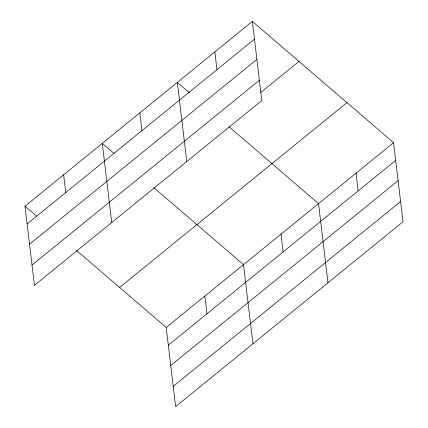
<?xml version="1.0" encoding="UTF-8"?>
<svg xmlns="http://www.w3.org/2000/svg" width="428" height="428" viewBox="0 0 428 428"><rect width="100%" height="100%" fill="white"/><g stroke="black" fill="none" stroke-linecap="round" stroke-linejoin="round"><path stroke-width="0.64" d="M252.359 21.4L261.797 100.537L34.438 285.342L25.001 206.205L252.359 21.4L393.562 142.658L402.999 221.795L175.641 406.6L166.203 327.463L76.596 250.514M27.114 223.951L254.478 39.146M29.532 244.211L256.891 59.406M32.02 265.082L259.379 80.277M260.417 92.742L298.958 61.413M119.605 287.45L346.969 102.645M166.203 327.463L393.562 142.658M168.322 345.209L395.681 160.404M170.735 365.469L398.099 180.664M173.222 386.34L400.587 201.535M189.486 92.823L177.331 82.385L186.769 161.522M228.932 126.693L318.534 203.642L327.971 282.78M113.95 153.374L102.303 143.369L111.74 222.506M153.898 187.683L243.505 264.627L252.943 343.764M25.001 206.205L36.648 216.21M356.048 173.153L358.166 190.899M281.019 234.137L283.138 251.883M214.845 51.895L216.964 69.641M204.857 296.048L206.97 313.794M139.817 112.88L141.93 130.626M63.649 174.79L65.768 192.536"/></g></svg>
